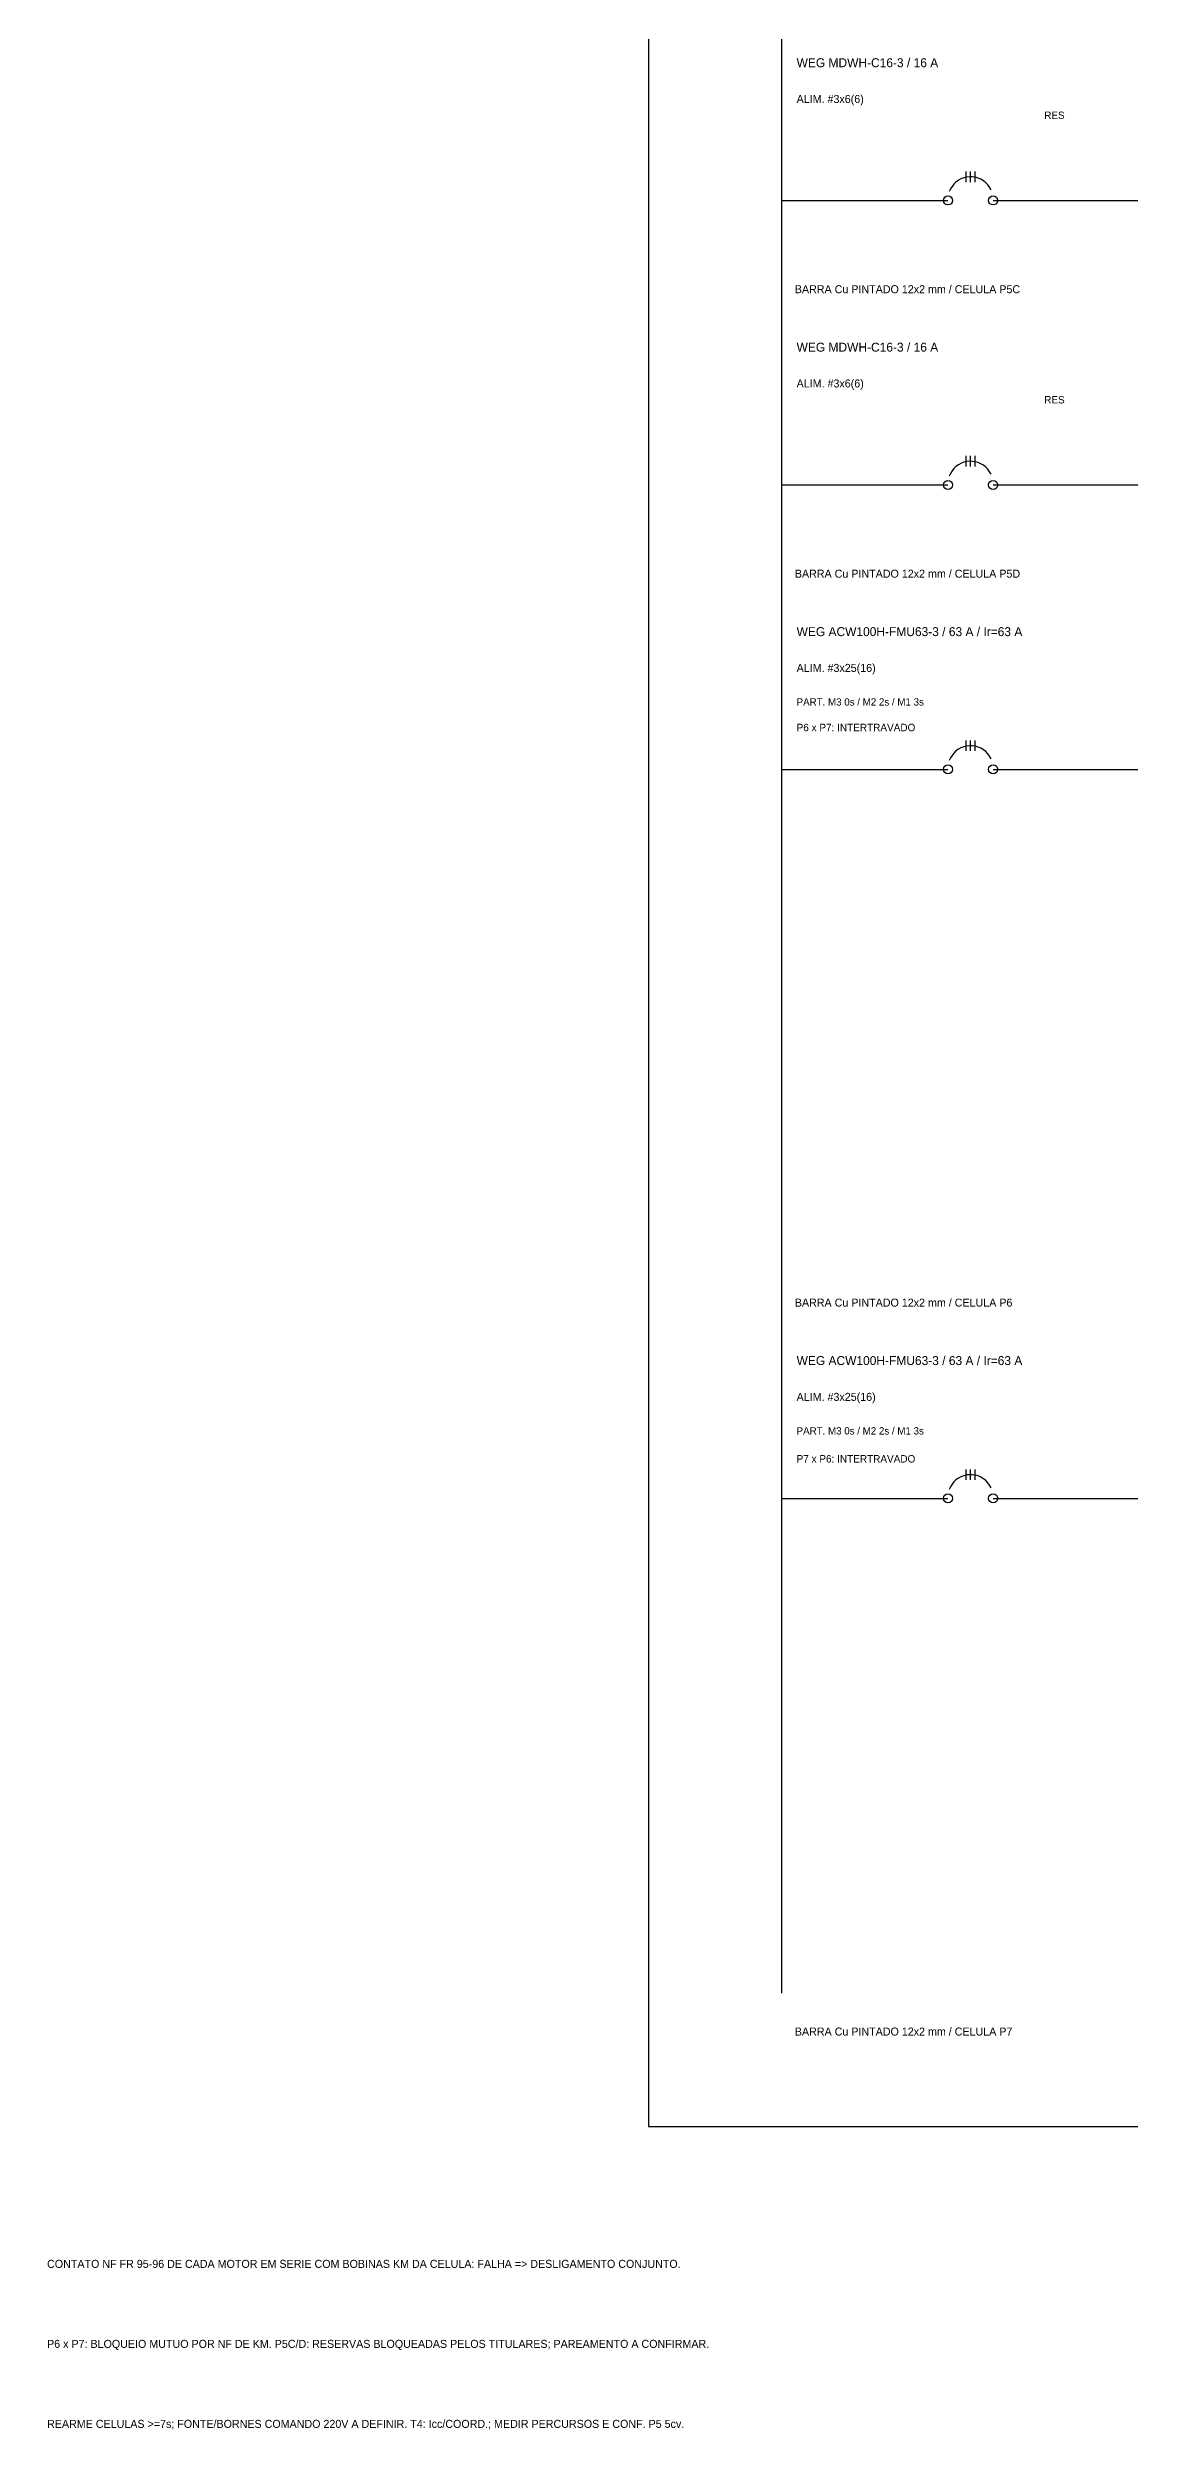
# Model space of a CAD drawing. Extents: x 88 to 641, y -96 to 322.
# Drawn here: x 91.51 to 109.77, y -6.61 to 33.58 of the extents above; entities that cross this region are included whole.
import ezdxf

# ---------------------------------------------------------------- set-up
doc = ezdxf.new("R2010")
doc.units = 0
doc.header["$MEASUREMENT"] = 0
for name, color, linetype in [('DIAGRAMA UNIFILAR', 80, 'Continuous'), ('ELET_UNIFILAR_TEXTO', 4, 'Continuous'), ('ELT_UNIFILAR_DESENHO', 5, 'Continuous')]:
    doc.layers.add(name, color=color, linetype=linetype)

msp = doc.modelspace()

# ---------------------------------------------------------------- linework, layer by layer
at = {"layer": 'DIAGRAMA UNIFILAR'}
msp.add_lwpolyline([(101.65, -1.5), (110.78, -1.5), (110.78, 73.2), (101.65, 73.2)], close=True, dxfattribs=at)
at = {"layer": 'ELT_UNIFILAR_DESENHO'}
for p, q in [((103.9, 0.75), (103.9, 70.88)), ((107.009, 31.311), (107.009, 31.489)), ((107.009, 31.311), (107.009, 31.489)), ((107.085, 31.311), (107.085, 31.489)), ((107.085, 31.311), (107.085, 31.489)), ((107.161, 31.311), (107.161, 31.489)), ((107.161, 31.311), (107.161, 31.489)), ((103.9, 31), (106.704, 31)), ((107.467, 31), (110.25, 31)), ((107.009, 26.511), (107.009, 26.689)), ((107.009, 26.511), (107.009, 26.689)), ((107.085, 26.511), (107.085, 26.689)), ((107.085, 26.511), (107.085, 26.689)), ((107.161, 26.511), (107.161, 26.689)), ((107.161, 26.511), (107.161, 26.689)), ((103.9, 26.2), (106.704, 26.2)), ((107.467, 26.2), (110.25, 26.2)), ((107.009, 21.711), (107.009, 21.889)), ((107.009, 21.711), (107.009, 21.889)), ((107.085, 21.711), (107.085, 21.889)), ((107.085, 21.711), (107.085, 21.889)), ((107.161, 21.711), (107.161, 21.889)), ((107.161, 21.711), (107.161, 21.889)), ((103.9, 21.4), (106.704, 21.4)), ((107.467, 21.4), (110.25, 21.4)), ((107.009, 9.411), (107.009, 9.589)), ((107.009, 9.411), (107.009, 9.589)), ((107.085, 9.411), (107.085, 9.589)), ((107.085, 9.411), (107.085, 9.589)), ((107.161, 9.411), (107.161, 9.589)), ((107.161, 9.411), (107.161, 9.589)), ((103.9, 9.1), (106.704, 9.1)), ((107.467, 9.1), (110.25, 9.1))]:
    msp.add_line(p, q, dxfattribs=at)
for points in [[(107.431, 31.18), (107.407, 31.223), (107.377, 31.264), (107.343, 31.3), (107.304, 31.331), (107.261, 31.357), (107.216, 31.377), (107.168, 31.391), (107.118, 31.398), (107.069, 31.399), (107.019, 31.394), (106.97, 31.382), (106.924, 31.364), (106.88, 31.34), (106.84, 31.311), (106.804, 31.276), (106.773, 31.237), (106.747, 31.194), (106.727, 31.149)], [(107.431, 26.38), (107.407, 26.423), (107.377, 26.464), (107.343, 26.5), (107.304, 26.531), (107.261, 26.557), (107.216, 26.577), (107.168, 26.591), (107.118, 26.598), (107.069, 26.599), (107.019, 26.594), (106.97, 26.582), (106.924, 26.564), (106.88, 26.54), (106.84, 26.511), (106.804, 26.476), (106.773, 26.437), (106.747, 26.394), (106.727, 26.349)], [(107.431, 21.58), (107.407, 21.623), (107.377, 21.664), (107.343, 21.7), (107.304, 21.731), (107.261, 21.757), (107.216, 21.777), (107.168, 21.791), (107.118, 21.798), (107.069, 21.799), (107.019, 21.794), (106.97, 21.782), (106.924, 21.764), (106.88, 21.74), (106.84, 21.711), (106.804, 21.676), (106.773, 21.637), (106.747, 21.594), (106.727, 21.549)], [(107.431, 9.28), (107.407, 9.323), (107.377, 9.364), (107.343, 9.4), (107.304, 9.431), (107.261, 9.457), (107.216, 9.477), (107.168, 9.491), (107.118, 9.498), (107.069, 9.499), (107.019, 9.494), (106.97, 9.482), (106.924, 9.464), (106.88, 9.44), (106.84, 9.411), (106.804, 9.376), (106.773, 9.337), (106.747, 9.294), (106.727, 9.249)]]:
    msp.add_lwpolyline(points, dxfattribs=at)
for centre in [(106.704, 31), (107.467, 31), (106.704, 26.2), (107.467, 26.2), (106.704, 21.4), (107.467, 21.4), (106.704, 9.1), (107.467, 9.1)]:
    msp.add_circle(centre, 0.0763, dxfattribs=at)

# ---------------------------------------------------------------- texts
at = {"layer": 'ELET_UNIFILAR_TEXTO', "attachment_point": 1}
for s, insert, char_height in [('WEG MDWH-C16-3 / 16 A', (104.15, 33.4), 0.151), ('ALIM. #3x6(6)', (104.15, 32.78), 0.135), ('RES', (108.33, 32.5), 0.125), ('BARRA Cu PINTADO 12x2 mm / CELULA P5C', (104.12, 29.57), 0.135), ('WEG MDWH-C16-3 / 16 A', (104.15, 28.6), 0.151), ('ALIM. #3x6(6)', (104.15, 27.98), 0.135), ('RES', (108.33, 27.7), 0.125), ('BARRA Cu PINTADO 12x2 mm / CELULA P5D', (104.12, 24.77), 0.135), ('WEG ACW100H-FMU63-3 / 63 A / Ir=63 A', (104.15, 23.8), 0.151), ('ALIM. #3x25(16)', (104.15, 23.18), 0.135), ('PART. M3 0s / M2 2s / M1 3s', (104.15, 22.6), 0.123), ('P6 x P7: INTERTRAVADO', (104.15, 22.17), 0.126), ('BARRA Cu PINTADO 12x2 mm / CELULA P6', (104.12, 12.47), 0.135), ('WEG ACW100H-FMU63-3 / 63 A / Ir=63 A', (104.15, 11.5), 0.151), ('ALIM. #3x25(16)', (104.15, 10.88), 0.135), ('PART. M3 0s / M2 2s / M1 3s', (104.15, 10.3), 0.123), ('P7 x P6: INTERTRAVADO', (104.15, 9.83), 0.126), ('BARRA Cu PINTADO 12x2 mm / CELULA P7', (104.12, 0.17), 0.135), ('CONTATO NF FR 95-96 DE CADA MOTOR EM SERIE COM BOBINAS KM DA CELULA: FALHA => DESLIGAMENTO CONJUNTO.', (91.5, -3.75), 0.135), ('P6 x P7: BLOQUEIO MUTUO POR NF DE KM. P5C/D: RESERVAS BLOQUEADAS PELOS TITULARES; PAREAMENTO A CONFIRMAR.', (91.5, -5.1), 0.135), ('REARME CELULAS >=7s; FONTE/BORNES COMANDO 220V A DEFINIR. T4: Icc/COORD.; MEDIR PERCURSOS E CONF. P5 5cv.', (91.5, -6.45), 0.135)]:
    msp.add_mtext(s, dxfattribs=dict(at, insert=insert, char_height=char_height))

doc.saveas('drawing.dxf')
